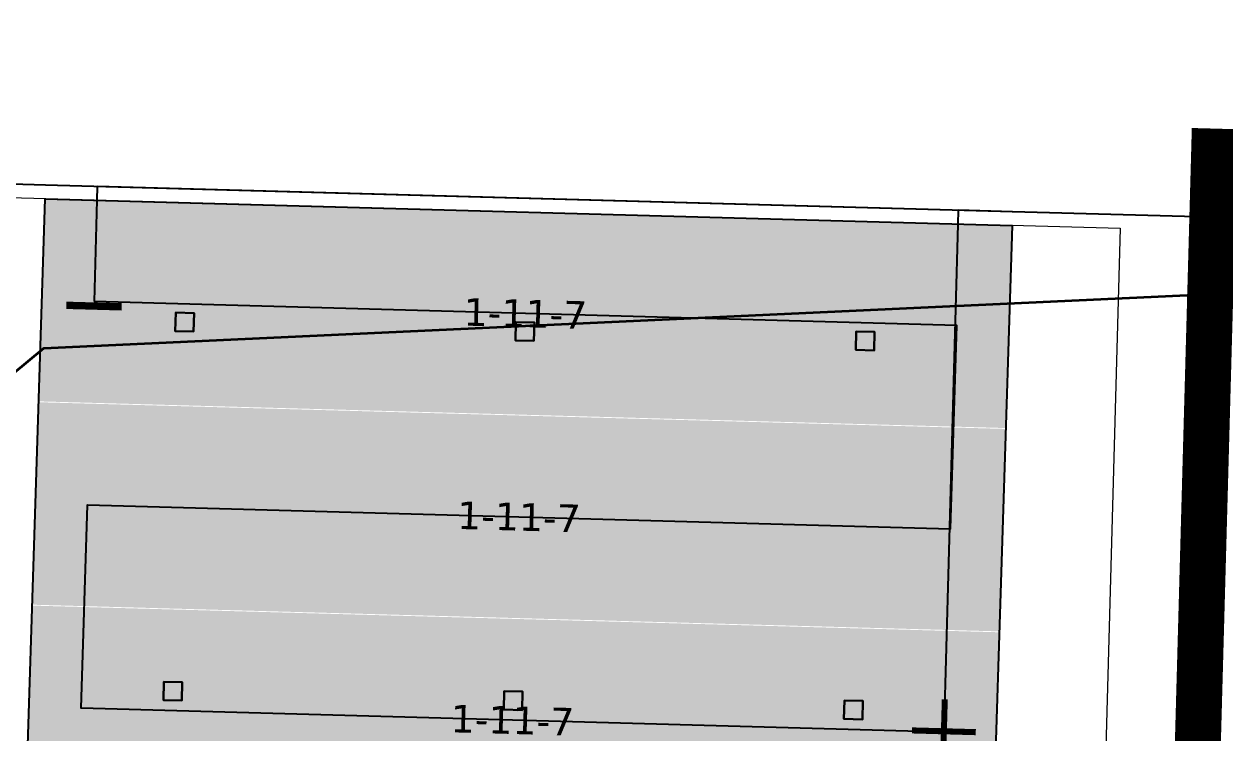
# Model space of a CAD drawing. Header units: metres. Extents: x 1477905 to 1478744, y 4202276 to 4202610.
# Drawn here: x 1478325.67 to 1478338.71, y 4202445.28 to 4202452.98 of the extents above; entities that cross this region are included whole.
import ezdxf

# ---------------------------------------------------------------- set-up
doc = ezdxf.new("R2010")
doc.units = ezdxf.units.M
doc.layers.add('Nouveau Terrain - CN - Courbes', color=22, linetype='Continuous', lineweight=0)
for name, color, linetype in [('PVcase Device Coloring', 7, 'Continuous'), ('PVcase Polarity Symbols', 7, 'Continuous'), ('PVcase Poles', 7, 'Continuous'), ('PVcase PV Area', 30, 'Continuous'), ('PVcase PV Modules (full frames)', 142, 'Continuous'), ('PVcase PV Modules (optimised)', 142, 'Continuous'), ('PVcase String Cables', 150, 'Continuous'), ('PVcase Stringing Numbers', 7, 'Continuous'), ('PVcase Strings', 92, 'Continuous'), ('PVcase Trenches', 7, 'Continuous')]:
    doc.layers.add(name, color=color, linetype=linetype)
doc.styles.get("Standard").update_dxf_attribs({"font": 'verdana.ttf'})
doc.styles.add('UBS-Style de texte', font='verdana.ttf')

# ---------------------------------------------------------------- blocks, each defined once
blk = doc.blocks.new('3P9@15DEG F FX ID1 PVBlock')
at = {"layer": 'PVcase PV Modules (optimised)', "color": 0}
blk.add_polyline3d([(0, 0, 1.773945735132677), (10.51400162759372, -0.289989266967853, 1.773945735132681), (10.33147062642251, -6.907928142661405, 3.503197731902218e-15), (-0.1825310011712116, -6.617938875693552, 0)], close=True, dxfattribs=at)

msp = doc.modelspace()

# ---------------------------------------------------------------- hatches: boundary and pattern name
at = {"layer": 'PVcase Device Coloring', "true_color": 0x139700, "transparency": 33554582}
for points in [[(1478325.898430652, 4202451.085108815), (1478325.828317649, 4202448.885826804), (1478336.340968533, 4202448.595874792), (1478336.411081536, 4202450.795156803)], [(1478325.828009866, 4202448.876172361), (1478325.757896864, 4202446.67689035), (1478336.270547748, 4202446.386938338), (1478336.34066075, 4202448.586220349)], [(1478325.75758908, 4202446.667235907), (1478325.687476078, 4202444.467953896), (1478336.200126962, 4202444.178001884), (1478336.270239965, 4202446.377283895)]]:
    msp.add_hatch(color=84, dxfattribs=at).paths.add_polyline_path(points, flags=0)

# ---------------------------------------------------------------- linework, layer by layer
at = {"layer": 'Nouveau Terrain - CN - Courbes', "linetype": 'Continuous', "lineweight": 35}
msp.add_polyline3d([(1478291.32082604, 4202348.41066502, 75), (1478286.188324368, 4202364.83777075, 75), (1478285.6776195, 4202368.429575671, 75), (1478286.556690437, 4202382.576429049, 75), (1478287.553515996, 4202388.63080219, 75), (1478289.610129809, 4202398.711284188, 75), (1478289.697271906, 4202401.985212699, 75), (1478289.155185664, 4202406.411041, 75), (1478290.462954028, 4202413.710411758, 75), (1478292.206083963, 4202419.147088416, 75), (1478293.398080866, 4202421.731978936, 75), (1478294.921726059, 4202423.793586428, 75), (1478325.882597804, 4202449.464924598, 75), (1478341.124715617, 4202450.168690012, 75)], dxfattribs=at)
at = {"layer": 'PVcase Poles'}
for points in [[(1478327.311623424, 4202449.649600311, 74.01326728336798), (1478327.317137576, 4202449.849524283, 74.01326728336798), (1478327.317137576, 4202449.849524283, 77.11890621136371), (1478327.311623424, 4202449.649600311, 77.06530948704543), (1478327.311623424, 4202449.649600311, 74.01326728336798), (1478327.511547395, 4202449.644086159, 74.01326728336798), (1478327.511547395, 4202449.644086159, 77.0621032970424), (1478327.311623424, 4202449.649600311, 77.06530948704543), (1478327.511547395, 4202449.644086159, 77.0621032970424), (1478327.517061547, 4202449.844010131, 77.11570002136068), (1478327.517061547, 4202449.844010131, 74.01326728336798), (1478327.511547395, 4202449.644086159, 74.01326728336798), (1478327.517061547, 4202449.844010131, 74.01326728336798), (1478327.317137576, 4202449.849524283, 74.01326728336798), (1478327.517061547, 4202449.844010131, 74.01326728336798), (1478327.517061547, 4202449.844010131, 77.11570002136068), (1478327.317137576, 4202449.849524283, 77.11890621136371)], [(1478331.010741215, 4202449.547574033, 73.99490689687104), (1478331.016255367, 4202449.747498005, 73.99490689687104), (1478331.016255367, 4202449.747498005, 77.05958328810951), (1478331.010741215, 4202449.547574033, 77.00598656379123), (1478331.010741215, 4202449.547574033, 73.99490689687104), (1478331.210665185, 4202449.542059881, 73.99490689687104), (1478331.210665185, 4202449.542059881, 77.0027803737882), (1478331.010741215, 4202449.547574033, 77.00598656379123), (1478331.210665185, 4202449.542059881, 77.0027803737882), (1478331.216179338, 4202449.741983852, 77.05637709810648), (1478331.216179338, 4202449.741983852, 73.99490689687104), (1478331.210665185, 4202449.542059881, 73.99490689687104), (1478331.216179338, 4202449.741983852, 73.99490689687104), (1478331.016255367, 4202449.747498005, 73.99490689687104), (1478331.216179338, 4202449.741983852, 73.99490689687104), (1478331.216179338, 4202449.741983852, 77.05637709810648), (1478331.016255367, 4202449.747498005, 77.05958328810951)], [(1478334.709859005, 4202449.445547755, 73.97225238703531), (1478334.715373158, 4202449.645471727, 73.97225238703531), (1478334.715373158, 4202449.645471727, 77.00026036485933), (1478334.709859005, 4202449.445547755, 76.94666364054105), (1478334.709859005, 4202449.445547755, 73.97225238703531), (1478334.909782976, 4202449.440033603, 73.97225238703531), (1478334.909782976, 4202449.440033603, 76.94345745053802), (1478334.709859005, 4202449.445547755, 76.94666364054105), (1478334.909782976, 4202449.440033603, 76.94345745053802), (1478334.915297128, 4202449.639957574, 76.99705417485629), (1478334.915297128, 4202449.639957574, 73.97225238703531), (1478334.909782976, 4202449.440033603, 73.97225238703531), (1478334.915297128, 4202449.639957574, 73.97225238703531), (1478334.715373158, 4202449.645471727, 73.97225238703531), (1478334.915297128, 4202449.639957574, 73.97225238703531), (1478334.915297128, 4202449.639957574, 76.99705417485629), (1478334.715373158, 4202449.645471727, 77.00026036485933)], [(1478327.183816692, 4202445.640600036, 73.73355093886582), (1478327.189330844, 4202445.840524008, 73.73355093886582), (1478327.189330844, 4202445.840524008, 76.04430007397504), (1478327.183816692, 4202445.640600036, 75.99070334965677), (1478327.183816692, 4202445.640600036, 73.73355093886582), (1478327.383740663, 4202445.635085884, 73.73355093886582), (1478327.383740663, 4202445.635085884, 75.98749715965373), (1478327.183816692, 4202445.640600036, 75.99070334965677), (1478327.383740663, 4202445.635085884, 75.98749715965373), (1478327.389254815, 4202445.835009855, 76.04109388397201), (1478327.389254815, 4202445.835009855, 73.73355093886582), (1478327.383740663, 4202445.635085884, 73.73355093886582), (1478327.389254815, 4202445.835009855, 73.73355093886582), (1478327.189330844, 4202445.840524008, 73.73355093886582), (1478327.389254815, 4202445.835009855, 73.73355093886582), (1478327.389254815, 4202445.835009855, 76.04109388397201), (1478327.189330844, 4202445.840524008, 76.04430007397504)], [(1478330.882934483, 4202445.538573758, 73.66436746100221), (1478330.888448635, 4202445.738497729, 73.66436746100221), (1478330.888448635, 4202445.738497729, 75.98497715072084), (1478330.882934483, 4202445.538573758, 75.93138042640255), (1478330.882934483, 4202445.538573758, 73.66436746100221), (1478331.082858454, 4202445.533059605, 73.66436746100221), (1478331.082858454, 4202445.533059605, 75.92817423639953), (1478330.882934483, 4202445.538573758, 75.93138042640255), (1478331.082858454, 4202445.533059605, 75.92817423639953), (1478331.088372606, 4202445.732983577, 75.98177096071781), (1478331.088372606, 4202445.732983577, 73.66436746100221), (1478331.082858454, 4202445.533059605, 73.66436746100221), (1478331.088372606, 4202445.732983577, 73.66436746100221), (1478330.888448635, 4202445.738497729, 73.66436746100221), (1478331.088372606, 4202445.732983577, 73.66436746100221), (1478331.088372606, 4202445.732983577, 75.98177096071781), (1478330.888448635, 4202445.738497729, 75.98497715072084)], [(1478334.582052273, 4202445.436547479, 73.64017605565917), (1478334.587566426, 4202445.63647145, 73.64017605565917), (1478334.587566426, 4202445.63647145, 75.92565422722076), (1478334.582052273, 4202445.436547479, 75.87205750290248), (1478334.582052273, 4202445.436547479, 73.64017605565917), (1478334.781976244, 4202445.431033326, 73.64017605565917), (1478334.781976244, 4202445.431033326, 75.86885131289945), (1478334.582052273, 4202445.436547479, 75.87205750290248), (1478334.781976244, 4202445.431033326, 75.86885131289945), (1478334.787490397, 4202445.630957298, 75.92244803721773), (1478334.787490397, 4202445.630957298, 73.64017605565917), (1478334.781976244, 4202445.431033326, 73.64017605565917), (1478334.787490397, 4202445.630957298, 73.64017605565917), (1478334.587566426, 4202445.63647145, 73.64017605565917), (1478334.787490397, 4202445.630957298, 73.64017605565917), (1478334.787490397, 4202445.630957298, 75.92244803721773), (1478334.587566426, 4202445.63647145, 75.92565422722076)]]:
    msp.add_polyline3d(points, dxfattribs=at)
at = {"layer": 'PVcase PV Area', "color": 92, "lineweight": 0, "ltscale": 0.3}
msp.add_lwpolyline([(1478335.361902576, 4202370.220446859), (1478328.161506558, 4202368.779414594), (1478311.35377171, 4202362.969590221), (1478289.389377849, 4202355.733501516), (1478213.36633983, 4202335.848431768), (1478195.717547114, 4202331.712109083), (1478198.755279367, 4202441.849708444, 0.09648238781061982), (1478204.987450577, 4202440.794595701), (1478240.661240257, 4202440.595789407, 0.1939480512091919), (1478252.261224224, 4202447.160963167, -0.1444995889692197), (1478259.391916649, 4202452.430445281, -0.0938173287170343), (1478261.961655337, 4202452.851254969), (1478337.583435849, 4202450.765512023)], format="xyb", close=True, dxfattribs=at)
at = {"layer": 'PVcase String Cables'}
for points in [[(1478336.385021538, 4202440.070241634, 76.41331872422332), (1478337.094425844, 4202440.050675379, 76.38235166625925), (1478337.094425844, 4202440.050675379, 73.37244476115504), (1478338.387342067, 4202440.015015139, 73.36182404815825), (1478338.414912828, 4202441.014634993, 73.44511588820319), (1478338.482954412, 4202443.481586002, 73.65067091802185), (1478338.550995995, 4202445.948537011, 73.85482262152374), (1478338.619037578, 4202448.415488021, 74.06065620586664), (1478338.687079161, 4202450.882439029, 74.25611479036856), (1478336.415861145, 4202450.945082052, 74.26417223847385), (1478336.415861145, 4202450.945082052, 77.29410343674331), (1478325.903210261, 4202451.235034058, 77.46269530577943), (1478325.653699442, 4202451.241915877, 77.47706160134017), (1478304.593743847, 4202451.822775686, 78.02157720867329), (1478304.325120096, 4202451.830184665, 78.0256898173636), (1478283.260667331, 4202452.411168511, 78.35266453209829), (1478283.011852011, 4202452.418031148, 78.34575070790083), (1478262.465531784, 4202452.984724253, 79.22300848085123), (1478262.46139617, 4202452.834781276, 79.2229353324935), (1478262.309198231, 4202447.316613683, 77.74243788247179)], [(1478336.385021538, 4202440.070241634, 76.41331872422332), (1478337.094425844, 4202440.050675379, 76.38235166625925), (1478337.094425844, 4202440.050675379, 73.37244476115504), (1478338.387342067, 4202440.015015139, 73.36182404815825), (1478338.414912828, 4202441.014634993, 73.44511588820319), (1478338.482954412, 4202443.481586002, 73.65067091802042), (1478338.550995995, 4202445.948537011, 73.85482262152374), (1478338.619037578, 4202448.41548802, 74.06065620578738), (1478338.687079161, 4202450.882439028, 74.2561147903046), (1478336.415861145, 4202450.945082051, 74.26417223841372), (1478336.415861145, 4202450.945082051, 77.29410343674283), (1478325.903210261, 4202451.235034058, 77.46269530577943), (1478325.653699442, 4202451.241915877, 77.47706160134017), (1478304.593743847, 4202451.822775686, 78.02157720867329), (1478304.325120096, 4202451.830184665, 78.0256898173636), (1478283.260667331, 4202452.411168512, 78.35266453209874), (1478283.011852011, 4202452.418031148, 78.34575070790083), (1478276.573866257, 4202452.595598815, 78.62063073421304), (1478276.569730643, 4202452.44565583, 78.6205575858428), (1478276.539397581, 4202451.345884546, 78.32549431438481)], [(1478336.385021538, 4202440.070241634, 76.41331872422332), (1478337.094425844, 4202440.050675379, 76.38235166625925), (1478337.094425844, 4202440.050675379, 73.37244476115504), (1478338.387342067, 4202440.015015139, 73.36182404815825), (1478338.414912828, 4202441.014634993, 73.44511588820319), (1478338.482954412, 4202443.481586002, 73.65067091802042), (1478338.550995995, 4202445.948537011, 73.85482262152374), (1478338.619037578, 4202448.415488019, 74.06065620570813), (1478338.687079161, 4202450.882439028, 74.25611479024134), (1478336.415861145, 4202450.94508205, 74.26417223835358), (1478336.415861145, 4202450.94508205, 77.29410343674236), (1478325.903210261, 4202451.235034057, 77.46269530577895), (1478325.653699442, 4202451.241915876, 77.47706160133936), (1478304.593743847, 4202451.822775686, 78.02157720867329), (1478304.325120096, 4202451.830184664, 78.02568981736314), (1478283.260667331, 4202452.411168512, 78.35266453209874), (1478283.011852011, 4202452.418031149, 78.34575070790238), (1478277.720112054, 4202452.563983928, 78.57168994951029), (1478277.715976439, 4202452.414040943, 78.57161680114844), (1478277.624710939, 4202449.105071504, 77.68383644027809)], [(1478336.385021538, 4202440.070241634, 76.41331872422332), (1478337.094425844, 4202440.050675379, 76.38235166625925), (1478337.094425844, 4202440.050675379, 73.37244476115504), (1478338.387342067, 4202440.015015139, 73.36182404815825), (1478338.414912828, 4202441.014634993, 73.44511588820319), (1478338.482954412, 4202443.481586002, 73.65067091802185), (1478338.550995995, 4202445.948537011, 73.85482262152374), (1478338.619037578, 4202448.415488019, 74.06065620570813), (1478338.687079161, 4202450.882439028, 74.25611479024208), (1478336.415861145, 4202450.94508205, 74.26417223835358), (1478336.415861145, 4202450.94508205, 77.29410343674236), (1478325.903210261, 4202451.235034057, 77.46269530577895), (1478325.653699442, 4202451.241915876, 77.47706160133936), (1478304.593743847, 4202451.822775686, 78.02157720867329), (1478304.325120096, 4202451.830184664, 78.02568981736314), (1478283.260667331, 4202452.411168512, 78.35266453209874), (1478283.011852011, 4202452.418031148, 78.34575070790083), (1478277.745353833, 4202452.563287728, 78.57061221164074), (1478277.741218219, 4202452.413344743, 78.57053906326895), (1478277.710885157, 4202451.313573458, 78.27547579181098)], [(1478336.385021538, 4202440.070241634, 76.41331872422332), (1478337.094425844, 4202440.050675379, 76.38235166625925), (1478337.094425844, 4202440.050675379, 73.37244476115504), (1478338.387342067, 4202440.015015139, 73.36182404815825), (1478338.414912828, 4202441.014634993, 73.44511588820319), (1478338.482954412, 4202443.481586002, 73.65067091802042), (1478338.550995995, 4202445.948537011, 73.85482262152374), (1478338.619037578, 4202448.41548802, 74.06065620578738), (1478338.687079161, 4202450.882439028, 74.2561147903046), (1478336.415861145, 4202450.945082051, 74.26417223841372), (1478336.415861145, 4202450.945082051, 77.29410343674283), (1478325.903210261, 4202451.235034058, 77.46269530577943), (1478325.653699442, 4202451.241915877, 77.47706160134017), (1478304.593743847, 4202451.822775687, 78.02157720867413), (1478304.325120096, 4202451.830184665, 78.0256898173636), (1478283.260667331, 4202452.411168512, 78.35266453209874), (1478283.011852011, 4202452.418031149, 78.34575070790238), (1478278.89159963, 4202452.531672842, 78.52167142693789), (1478278.887464015, 4202452.381729855, 78.52159827857459), (1478278.796198515, 4202449.072760417, 77.63381791794595)], [(1478336.385021538, 4202440.070241634, 76.41331872422332), (1478337.094425844, 4202440.050675379, 76.38235166625925), (1478337.094425844, 4202440.050675379, 73.37244476115504), (1478338.387342067, 4202440.015015139, 73.36182404815825), (1478338.414912828, 4202441.014634993, 73.44511588820319), (1478338.482954412, 4202443.481586002, 73.65067091802185), (1478338.550995995, 4202445.948537011, 73.85482262152374), (1478338.619037578, 4202448.415488021, 74.06065620586664), (1478338.687079161, 4202450.882439029, 74.25611479036856), (1478336.415861145, 4202450.945082051, 74.26417223841372), (1478336.415861145, 4202450.945082051, 77.29410343674283), (1478325.903210261, 4202451.235034056, 77.4626953057785), (1478325.653699442, 4202451.241915875, 77.47706160133852), (1478304.593743847, 4202451.82277568, 78.02157720867349), (1478304.325120096, 4202451.830184657, 78.02568981736354), (1478293.183123866, 4202452.13749479, 78.19864237773749), (1478293.178988252, 4202451.987551808, 78.19863270188625), (1478293.026790313, 4202446.469384217, 76.71930380432848)], [(1478336.385021538, 4202440.070241634, 76.41331872422332), (1478337.094425844, 4202440.050675379, 76.38235166625925), (1478337.094425844, 4202440.050675379, 73.37244476115504), (1478338.387342067, 4202440.015015139, 73.36182404815825), (1478338.414912828, 4202441.014634993, 73.44511588820319), (1478338.482954412, 4202443.481586002, 73.65067091802185), (1478338.550995995, 4202445.948537011, 73.85482262152374), (1478338.619037578, 4202448.41548802, 74.06065620578738), (1478338.687079161, 4202450.882439028, 74.25611479030532), (1478336.415861145, 4202450.94508205, 74.26417223835358), (1478336.415861145, 4202450.94508205, 77.29410343674236), (1478325.903210261, 4202451.235034055, 77.46269530577801), (1478325.653699442, 4202451.241915874, 77.47706160133768), (1478304.593743847, 4202451.82277568, 78.02157720867349), (1478304.325120096, 4202451.830184657, 78.02568981736354), (1478294.355536825, 4202452.105158181, 78.18044350037589), (1478294.35140121, 4202451.955215198, 78.18043382452421), (1478294.199203272, 4202446.437047606, 76.70110492696644)], [(1478336.385021538, 4202440.070241634, 76.41331872422332), (1478337.094425844, 4202440.050675379, 76.38235166625925), (1478337.094425844, 4202440.050675379, 73.37244476115504), (1478338.387342067, 4202440.015015139, 73.36182404815825), (1478338.414912828, 4202441.014634993, 73.44511588820319), (1478338.482954412, 4202443.481586002, 73.65067091802185), (1478338.550995995, 4202445.948537011, 73.85482262152374), (1478338.619037578, 4202448.41548802, 74.06065620578738), (1478338.687079161, 4202450.882439028, 74.25611479030532), (1478336.415861145, 4202450.945082049, 74.26417223829414), (1478336.415861145, 4202450.945082049, 77.2941034367456), (1478325.903210261, 4202451.235034049, 77.46269530577888), (1478325.653699442, 4202451.241915869, 77.47706160133872), (1478308.668175263, 4202451.710397773, 77.91623076160975), (1478308.664039649, 4202451.560454794, 77.91620392212316), (1478308.633706586, 4202450.46068351, 77.62131058475022)], [(1478336.385021538, 4202440.070241634, 76.41331872422332), (1478337.094425844, 4202440.050675379, 76.38235166625925), (1478337.094425844, 4202440.050675379, 73.37244476115504), (1478338.387342067, 4202440.015015139, 73.36182404815825), (1478338.414912828, 4202441.014634993, 73.44511588820319), (1478338.482954412, 4202443.481586002, 73.65067091802042), (1478338.550995995, 4202445.948537011, 73.85482262152374), (1478338.619037578, 4202448.415488021, 74.06065620586664), (1478338.687079161, 4202450.882439029, 74.25611479036783), (1478336.415861145, 4202450.94508205, 74.26417223835358), (1478336.415861145, 4202450.94508205, 77.29410343674236), (1478325.903210261, 4202451.235034049, 77.46269530577888), (1478325.653699442, 4202451.241915869, 77.47706160133872), (1478309.825043606, 4202451.678489903, 77.88631935625513), (1478309.820907992, 4202451.528546924, 77.88629251676853), (1478309.729642492, 4202448.219577486, 76.99902345036358)], [(1478336.385021538, 4202440.070241634, 76.41331872422332), (1478337.094425844, 4202440.050675379, 76.38235166625925), (1478337.094425844, 4202440.050675379, 73.37244476115504), (1478338.387342067, 4202440.015015139, 73.36182404815825), (1478338.414912828, 4202441.014634993, 73.44511588820319), (1478338.482954412, 4202443.481586002, 73.65067091802185), (1478338.550995995, 4202445.948537011, 73.85482262152374), (1478338.619037578, 4202448.41548802, 74.06065620578738), (1478338.687079161, 4202450.882439028, 74.25611479030532), (1478336.415861145, 4202450.945082049, 74.26417223829414), (1478336.415861145, 4202450.945082049, 77.2941034367456), (1478325.903210261, 4202451.235034049, 77.46269530577841), (1478325.653699442, 4202451.241915868, 77.4770616013379), (1478309.840337916, 4202451.678068067, 77.88592391429073), (1478309.836202302, 4202451.528125088, 77.88589707480413), (1478309.805869239, 4202450.428353803, 77.59100373742662)], [(1478336.385021538, 4202440.070241634, 76.41331872422332), (1478337.094425844, 4202440.050675379, 76.38235166625925), (1478337.094425844, 4202440.050675379, 73.37244476115504), (1478338.387342067, 4202440.015015139, 73.36182404815825), (1478338.414912828, 4202441.014634993, 73.44511588820319), (1478338.482954412, 4202443.481586002, 73.65067091802185), (1478338.550995995, 4202445.948537011, 73.85482262152374), (1478338.619037578, 4202448.415488021, 74.06065620586664), (1478338.687079161, 4202450.882439029, 74.25611479036856), (1478336.415861145, 4202450.94508205, 74.26417223835358), (1478336.415861145, 4202450.94508205, 77.29410343674236), (1478325.903210261, 4202451.235034049, 77.46269530577841), (1478325.653699442, 4202451.241915868, 77.4770616013379), (1478310.997206259, 4202451.646160197, 77.85601250893009), (1478310.993070645, 4202451.496217217, 77.8559856694435), (1478310.901805145, 4202448.187247779, 76.96871660303854)], [(1478336.385021538, 4202440.070241634, 76.41331872422332), (1478337.094425844, 4202440.050675379, 76.38235166625925), (1478337.094425844, 4202440.050675379, 73.37244476115504), (1478338.387342067, 4202440.015015139, 73.36182404815825), (1478338.414912828, 4202441.014634993, 73.44511588820319), (1478338.482954412, 4202443.481586002, 73.65067091802185), (1478338.550995995, 4202445.948537011, 73.85482262152374), (1478338.619037578, 4202448.41548802, 74.06065620578738), (1478338.687079161, 4202450.882439028, 74.25611479030532), (1478336.415861145, 4202450.945082047, 74.26417223817386), (1478336.415861145, 4202450.945082047, 77.29410343674465), (1478325.90321026, 4202451.235034039, 77.46269530577739), (1478325.653699441, 4202451.241915858, 77.47706160134162), (1478325.047863786, 4202451.25862556, 77.49272578297462), (1478325.043728172, 4202451.108682573, 77.49269894348744), (1478324.891530233, 4202445.59051498, 76.01305414780485)], [(1478336.385021538, 4202440.070241634, 76.41331872422332), (1478337.094425844, 4202440.050675379, 76.38235166625925), (1478337.094425844, 4202440.050675379, 73.37244476115504), (1478338.387342067, 4202440.015015139, 73.36182404815825), (1478338.414912828, 4202441.014634993, 73.44511588820319), (1478338.482954412, 4202443.481586002, 73.65067091802042), (1478338.550995995, 4202445.948537011, 73.85482262152374), (1478338.619037578, 4202448.415488021, 74.06065620586664), (1478338.687079161, 4202450.882439029, 74.25611479036783), (1478336.415861145, 4202450.945082046, 74.26417223811373), (1478336.415861145, 4202450.945082046, 77.29410343674418), (1478326.464554469, 4202451.219551458, 77.45369300270485), (1478326.460418855, 4202451.06960848, 77.45368267493889), (1478326.430085792, 4202449.969837196, 77.15884990522294)], [(1478336.385021538, 4202440.070241634, 76.41331872422332), (1478337.094425844, 4202440.050675379, 76.38235166625925), (1478337.094425844, 4202440.050675379, 73.37244476115504), (1478338.387342067, 4202440.015015139, 73.36182404815825), (1478338.414912828, 4202441.014634993, 73.44511588820319), (1478338.482954412, 4202443.481586002, 73.65067091802042), (1478338.550995995, 4202445.948537012, 73.85482262160099), (1478338.619037578, 4202448.415488021, 74.06065620594589), (1478338.687079161, 4202450.88243903, 74.25611479043108), (1478336.415861145, 4202450.945082029, 74.26417223703264), (1478336.415861145, 4202450.945082029, 77.29410343674309), (1478335.824805374, 4202450.961384078, 77.30358222550326), (1478335.82066976, 4202450.811441096, 77.3035718977354), (1478335.668471821, 4202445.293273503, 75.82423100259726)]]:
    msp.add_polyline3d(points, dxfattribs=at)
at = {"layer": 'PVcase Strings'}
msp.add_lwpolyline([(1478335.668471821, 4202445.293273503), (1478334.496068371, 4202445.325609852), (1478333.323664921, 4202445.357946199), (1478332.151261471, 4202445.390282548), (1478330.978858021, 4202445.422618896), (1478329.806454571, 4202445.454955244), (1478328.634051121, 4202445.487291592), (1478327.461647671, 4202445.519627941), (1478326.289244221, 4202445.551964289), (1478326.359665007, 4202447.760900742), (1478327.532068457, 4202447.728564395), (1478328.704471907, 4202447.696228046), (1478329.876875357, 4202447.663891698), (1478331.049278807, 4202447.63155535), (1478332.221682257, 4202447.599219002), (1478333.394085707, 4202447.566882653), (1478334.566489157, 4202447.534546305), (1478335.738892607, 4202447.502209957), (1478335.809313392, 4202449.711146411), (1478334.636909943, 4202449.743482759), (1478333.464506492, 4202449.775819107), (1478332.292103043, 4202449.808155456), (1478331.119699592, 4202449.840491803), (1478329.947296143, 4202449.872828152), (1478328.774892692, 4202449.9051645), (1478327.602489243, 4202449.937500848), (1478326.430085792, 4202449.969837196)], dxfattribs=at)
at = {"layer": 'PVcase Trenches', "color": 1, "linetype": 'Continuous', "const_width": 0.5}
msp.add_lwpolyline([(1478338.613683662, 4202451.848404446), (1478337.170381096, 4202399.519276345)], dxfattribs=at)

# ---------------------------------------------------------------- block references
at = {"layer": 'PVcase PV Modules (full frames)', "extrusion": (0.01602279706809768, -0.0004419287100315676, 0.9998715290841768), "rotation": 271.5798884593579}
msp.add_blockref('3P9@15DEG F FX ID1 PVBlock', (4241612.111840898, -1361722.937546779, 21905.41088192185), dxfattribs=at)

# ---------------------------------------------------------------- texts
at = {"layer": 'PVcase Polarity Symbols', "color": 7, "insert": (1478326.430085792, 4202449.969837196), "char_height": 0.7000000000000001, "attachment_point": 5, "rotation": 358.42011154064215}
msp.add_mtext('−', dxfattribs=at)
at = {"layer": 'PVcase Polarity Symbols', "color": 1, "insert": (1478335.668471821, 4202445.293273503), "char_height": 0.7000000000000001, "attachment_point": 5, "rotation": 358.42011154064215}
msp.add_mtext('＋', dxfattribs=at)
at = {"layer": 'PVcase Stringing Numbers', "color": 18, "true_color": 0x000000, "char_height": 0.3, "attachment_point": 5, "rotation": 358.42011154064215, "style": 'UBS-Style de texte', "bg_fill": 1, "box_fill_scale": 1.5, "bg_fill_color": 7, "bg_fill_true_color": 16777215, "bg_fill_transparency": 0}
for insert in [(1478331.119699592, 4202449.840491803), (1478331.049278807, 4202447.63155535), (1478330.978858021, 4202445.422618896)]:
    msp.add_mtext('1-11-7', dxfattribs=dict(at, insert=insert))

doc.saveas('drawing.dxf')
